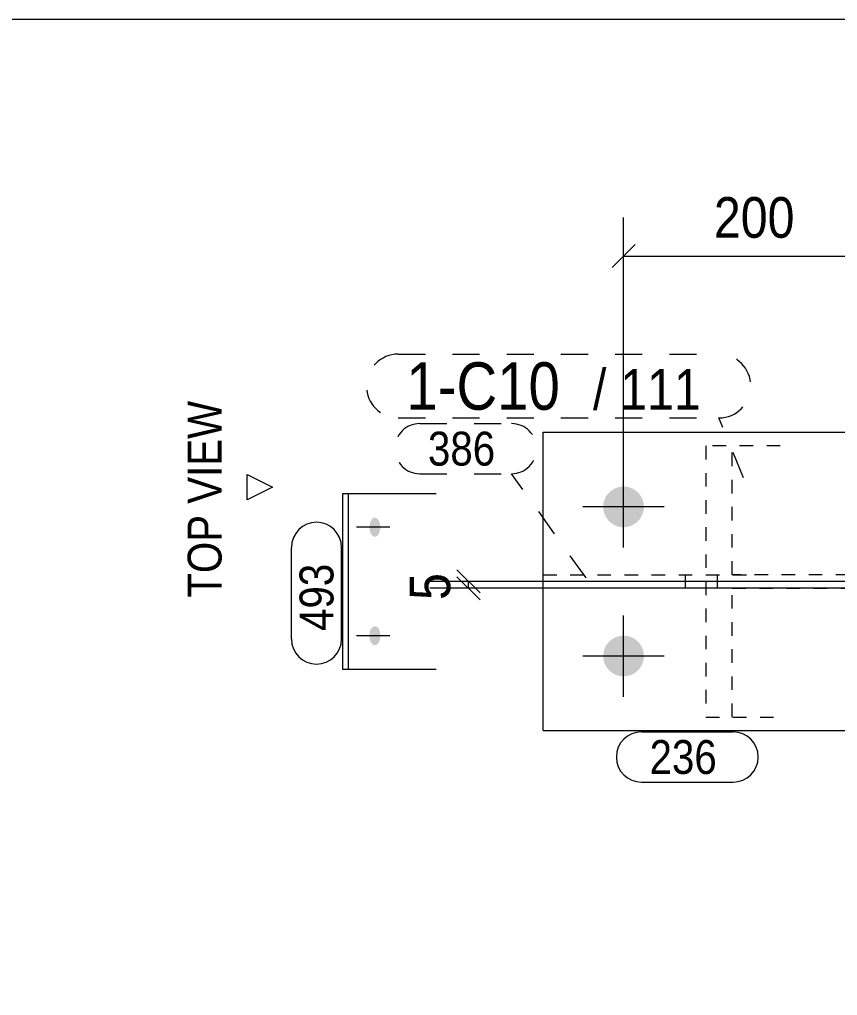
# Model space of a CAD drawing. Header units: millimetres. Extents: x 2 to 579, y 1 to 825.
# Drawn here: x 134.3 to 194.6, y 753 to 825 of the extents above; entities that cross this region are included whole.
import ezdxf

# ---------------------------------------------------------------- set-up
doc = ezdxf.new("R2010")
doc.units = ezdxf.units.MM
for name, pattern in [('XKITLINE00', [0]), ('XKITLINE01', [4, 1, -1, 1, -1]), ('XKITLINE02', [4, 2, -2]), ('XKITLINE03', [6, 3, -1, 1, -1])]:
    doc.linetypes.add(name, pattern=pattern)
for name, color, linetype, lineweight in [('Bolt', 3, 'Continuous', 0), ('Dimensions', 7, 'Continuous', 0), ('DrawingSheet', 5, 'Continuous', 0), ('OtherObjectType', 7, 'Continuous', 0), ('Part', 2, 'Continuous', 0), ('PartMark', 7, 'Continuous', 0)]:
    doc.layers.add(name, color=color, linetype=linetype, lineweight=lineweight)
doc.styles.add('ARIAL', font='ARIAL.TTF')

# ---------------------------------------------------------------- blocks, each defined once
blk = doc.blocks.new('*A75')
at = {"layer": 'Bolt'}
for points in [[(178.797, 787.55), (178.76, 787.552), (178.723, 787.554), (178.687, 787.557), (178.65, 787.561), (178.614, 787.566), (178.577, 787.572), (178.541, 787.579), (178.505, 787.586), (178.469, 787.595), (178.434, 787.604), (178.398, 787.615), (178.363, 787.626), (178.328, 787.638), (178.294, 787.651), (178.26, 787.664), (178.226, 787.679), (178.192, 787.694), (178.159, 787.71), (178.127, 787.727), (178.094, 787.745), (178.063, 787.763), (178.031, 787.783), (178, 787.803), (177.97, 787.824), (177.94, 787.845), (177.911, 787.867), (177.882, 787.89), (177.854, 787.914), (177.826, 787.939), (177.799, 787.964), (177.773, 787.989), (177.747, 788.016), (177.722, 788.043), (177.698, 788.07), (177.674, 788.098), (177.651, 788.127), (177.629, 788.156), (177.607, 788.186), (177.587, 788.217), (177.567, 788.248), (177.547, 788.279), (177.529, 788.311), (177.511, 788.343), (177.494, 788.376), (177.478, 788.409), (177.462, 788.442), (177.448, 788.476), (177.434, 788.51), (177.421, 788.545), (177.409, 788.579), (177.398, 788.615), (177.388, 788.65), (177.379, 788.686), (177.37, 788.721), (177.363, 788.757), (177.356, 788.794), (177.35, 788.83), (177.345, 788.866), (177.341, 788.903), (177.338, 788.94), (177.336, 788.976), (177.334, 789.013), (177.334, 789.05), (177.334, 789.087), (177.336, 789.124), (177.338, 789.16), (177.341, 789.197), (177.345, 789.234), (177.35, 789.27), (177.356, 789.306), (177.363, 789.343), (177.37, 789.379), (177.379, 789.414), (177.388, 789.45), (177.398, 789.485), (177.409, 789.521), (177.421, 789.555), (177.434, 789.59), (177.448, 789.624), (177.462, 789.658), (177.478, 789.691), (177.494, 789.724), (177.511, 789.757), (177.529, 789.789), (177.547, 789.821), (177.567, 789.852), (177.587, 789.883), (177.607, 789.914), (177.629, 789.944), (177.651, 789.973), (177.674, 790.002), (177.698, 790.03), (177.722, 790.057), (177.747, 790.084), (177.773, 790.111), (177.799, 790.136), (177.826, 790.161), (177.854, 790.186), (177.882, 790.21), (177.911, 790.233), (177.94, 790.255), (177.97, 790.276), (178, 790.297), (178.031, 790.317), (178.063, 790.337), (178.094, 790.355), (178.127, 790.373), (178.159, 790.39), (178.192, 790.406), (178.226, 790.421), (178.26, 790.436), (178.294, 790.449), (178.328, 790.462), (178.363, 790.474), (178.398, 790.485), (178.434, 790.496), (178.469, 790.505), (178.505, 790.514), (178.541, 790.521), (178.577, 790.528), (178.614, 790.534), (178.65, 790.539), (178.687, 790.543), (178.723, 790.546), (178.76, 790.548), (178.797, 790.55), (178.834, 790.55), (178.871, 790.55), (178.907, 790.548), (178.944, 790.546), (178.981, 790.543), (179.017, 790.539), (179.054, 790.534), (179.09, 790.528), (179.126, 790.521), (179.162, 790.514), (179.198, 790.505), (179.234, 790.496), (179.269, 790.485), (179.304, 790.474), (179.339, 790.462), (179.374, 790.449), (179.408, 790.436), (179.442, 790.421), (179.475, 790.406), (179.508, 790.39), (179.541, 790.373), (179.573, 790.355), (179.605, 790.337), (179.636, 790.317), (179.667, 790.297), (179.697, 790.276), (179.727, 790.255), (179.757, 790.233), (179.785, 790.21), (179.814, 790.186), (179.841, 790.161), (179.868, 790.136), (179.894, 790.111), (179.92, 790.084), (179.945, 790.057), (179.97, 790.03), (179.993, 790.002), (180.016, 789.973), (180.039, 789.944), (180.06, 789.914), (180.081, 789.883), (180.101, 789.852), (180.12, 789.821), (180.139, 789.789), (180.157, 789.757), (180.174, 789.724), (180.19, 789.691), (180.205, 789.658), (180.22, 789.624), (180.233, 789.59), (180.246, 789.555), (180.258, 789.521), (180.269, 789.485), (180.279, 789.45), (180.289, 789.414), (180.297, 789.379), (180.305, 789.343), (180.312, 789.306), (180.318, 789.27), (180.323, 789.234), (180.327, 789.197), (180.33, 789.16), (180.332, 789.124), (180.333, 789.087), (180.334, 789.05), (180.333, 789.013), (180.332, 788.976), (180.33, 788.94), (180.327, 788.903), (180.323, 788.866), (180.318, 788.83), (180.312, 788.794), (180.305, 788.757), (180.297, 788.721), (180.289, 788.686), (180.279, 788.65), (180.269, 788.615), (180.258, 788.579), (180.246, 788.545), (180.233, 788.51), (180.22, 788.476), (180.205, 788.442), (180.19, 788.409), (180.174, 788.376), (180.157, 788.343), (180.139, 788.311), (180.12, 788.279), (180.101, 788.248), (180.081, 788.217), (180.06, 788.186), (180.039, 788.156), (180.016, 788.127), (179.993, 788.098), (179.97, 788.07), (179.945, 788.043), (179.92, 788.016), (179.894, 787.989), (179.868, 787.964), (179.841, 787.939), (179.814, 787.914), (179.785, 787.89), (179.757, 787.867), (179.727, 787.845), (179.697, 787.824), (179.667, 787.803), (179.636, 787.783), (179.605, 787.763), (179.573, 787.745), (179.541, 787.727), (179.508, 787.71), (179.475, 787.694), (179.442, 787.679), (179.408, 787.664), (179.374, 787.651), (179.339, 787.638), (179.304, 787.626), (179.269, 787.615), (179.234, 787.604), (179.198, 787.595), (179.162, 787.586), (179.126, 787.579), (179.09, 787.572), (179.054, 787.566), (179.017, 787.561), (178.981, 787.557), (178.944, 787.554), (178.907, 787.552), (178.871, 787.55), (178.834, 787.55)], [(178.797, 776.55), (178.76, 776.552), (178.723, 776.554), (178.687, 776.557), (178.65, 776.561), (178.614, 776.566), (178.577, 776.572), (178.541, 776.579), (178.505, 776.586), (178.469, 776.595), (178.434, 776.604), (178.398, 776.615), (178.363, 776.626), (178.328, 776.638), (178.294, 776.651), (178.26, 776.664), (178.226, 776.679), (178.192, 776.694), (178.159, 776.71), (178.127, 776.727), (178.094, 776.745), (178.063, 776.763), (178.031, 776.783), (178, 776.803), (177.97, 776.824), (177.94, 776.845), (177.911, 776.867), (177.882, 776.89), (177.854, 776.914), (177.826, 776.939), (177.799, 776.964), (177.773, 776.989), (177.747, 777.016), (177.722, 777.043), (177.698, 777.07), (177.674, 777.098), (177.651, 777.127), (177.629, 777.156), (177.607, 777.186), (177.587, 777.217), (177.567, 777.248), (177.547, 777.279), (177.529, 777.311), (177.511, 777.343), (177.494, 777.376), (177.478, 777.409), (177.462, 777.442), (177.448, 777.476), (177.434, 777.51), (177.421, 777.545), (177.409, 777.579), (177.398, 777.615), (177.388, 777.65), (177.379, 777.686), (177.37, 777.721), (177.363, 777.757), (177.356, 777.794), (177.35, 777.83), (177.345, 777.866), (177.341, 777.903), (177.338, 777.94), (177.336, 777.976), (177.334, 778.013), (177.334, 778.05), (177.334, 778.087), (177.336, 778.124), (177.338, 778.16), (177.341, 778.197), (177.345, 778.234), (177.35, 778.27), (177.356, 778.306), (177.363, 778.343), (177.37, 778.379), (177.379, 778.414), (177.388, 778.45), (177.398, 778.485), (177.409, 778.521), (177.421, 778.555), (177.434, 778.59), (177.448, 778.624), (177.462, 778.658), (177.478, 778.691), (177.494, 778.724), (177.511, 778.757), (177.529, 778.789), (177.547, 778.821), (177.567, 778.852), (177.587, 778.883), (177.607, 778.914), (177.629, 778.944), (177.651, 778.973), (177.674, 779.002), (177.698, 779.03), (177.722, 779.057), (177.747, 779.084), (177.773, 779.111), (177.799, 779.136), (177.826, 779.161), (177.854, 779.186), (177.882, 779.21), (177.911, 779.233), (177.94, 779.255), (177.97, 779.276), (178, 779.297), (178.031, 779.317), (178.063, 779.337), (178.094, 779.355), (178.127, 779.373), (178.159, 779.39), (178.192, 779.406), (178.226, 779.421), (178.26, 779.436), (178.294, 779.449), (178.328, 779.462), (178.363, 779.474), (178.398, 779.485), (178.434, 779.496), (178.469, 779.505), (178.505, 779.514), (178.541, 779.521), (178.577, 779.528), (178.614, 779.534), (178.65, 779.539), (178.687, 779.543), (178.723, 779.546), (178.76, 779.548), (178.797, 779.55), (178.834, 779.55), (178.871, 779.55), (178.907, 779.548), (178.944, 779.546), (178.981, 779.543), (179.017, 779.539), (179.054, 779.534), (179.09, 779.528), (179.126, 779.521), (179.162, 779.514), (179.198, 779.505), (179.234, 779.496), (179.269, 779.485), (179.304, 779.474), (179.339, 779.462), (179.374, 779.449), (179.408, 779.436), (179.442, 779.421), (179.475, 779.406), (179.508, 779.39), (179.541, 779.373), (179.573, 779.355), (179.605, 779.337), (179.636, 779.317), (179.667, 779.297), (179.697, 779.276), (179.727, 779.255), (179.757, 779.233), (179.785, 779.21), (179.814, 779.186), (179.841, 779.161), (179.868, 779.136), (179.894, 779.111), (179.92, 779.084), (179.945, 779.057), (179.97, 779.03), (179.993, 779.002), (180.016, 778.973), (180.039, 778.944), (180.06, 778.914), (180.081, 778.883), (180.101, 778.852), (180.12, 778.821), (180.139, 778.789), (180.157, 778.757), (180.174, 778.724), (180.19, 778.691), (180.205, 778.658), (180.22, 778.624), (180.233, 778.59), (180.246, 778.555), (180.258, 778.521), (180.269, 778.485), (180.279, 778.45), (180.289, 778.414), (180.297, 778.379), (180.305, 778.343), (180.312, 778.306), (180.318, 778.27), (180.323, 778.234), (180.327, 778.197), (180.33, 778.16), (180.332, 778.124), (180.333, 778.087), (180.334, 778.05), (180.333, 778.013), (180.332, 777.976), (180.33, 777.94), (180.327, 777.903), (180.323, 777.866), (180.318, 777.83), (180.312, 777.794), (180.305, 777.757), (180.297, 777.721), (180.289, 777.686), (180.279, 777.65), (180.269, 777.615), (180.258, 777.579), (180.246, 777.545), (180.233, 777.51), (180.22, 777.476), (180.205, 777.442), (180.19, 777.409), (180.174, 777.376), (180.157, 777.343), (180.139, 777.311), (180.12, 777.279), (180.101, 777.248), (180.081, 777.217), (180.06, 777.186), (180.039, 777.156), (180.016, 777.127), (179.993, 777.098), (179.97, 777.07), (179.945, 777.043), (179.92, 777.016), (179.894, 776.989), (179.868, 776.964), (179.841, 776.939), (179.814, 776.914), (179.785, 776.89), (179.757, 776.867), (179.727, 776.845), (179.697, 776.824), (179.667, 776.803), (179.636, 776.783), (179.605, 776.763), (179.573, 776.745), (179.541, 776.727), (179.508, 776.71), (179.475, 776.694), (179.442, 776.679), (179.408, 776.664), (179.374, 776.651), (179.339, 776.638), (179.304, 776.626), (179.269, 776.615), (179.234, 776.604), (179.198, 776.595), (179.162, 776.586), (179.126, 776.579), (179.09, 776.572), (179.054, 776.566), (179.017, 776.561), (178.981, 776.557), (178.944, 776.554), (178.907, 776.552), (178.871, 776.55), (178.834, 776.55)]]:
    blk.add_hatch(color=3, dxfattribs=at).paths.add_polyline_path(points, flags=17)
at = {"layer": 'Bolt', "color": 3, "linetype": 'XKITLINE00', "lineweight": 0}
for p, q in [((178.834, 786.05), (178.834, 792.05)), ((181.834, 789.05), (175.834, 789.05)), ((178.834, 775.05), (178.834, 781.05)), ((181.834, 778.05), (175.834, 778.05))]:
    blk.add_line(p, q, dxfattribs=at)
blk = doc.blocks.new('*A76')
at = {"layer": 'Bolt'}
blk.add_hatch(color=3, dxfattribs=at).paths.add_polyline_path([(160.098, 787.584), (160.099, 787.619), (160.102, 787.653), (160.105, 787.687), (160.109, 787.72), (160.114, 787.753), (160.121, 787.786), (160.128, 787.818), (160.136, 787.849), (160.145, 787.88), (160.154, 787.91), (160.165, 787.939), (160.176, 787.967), (160.188, 787.994), (160.201, 788.02), (160.215, 788.045), (160.229, 788.069), (160.244, 788.091), (160.259, 788.112), (160.275, 788.132), (160.292, 788.15), (160.309, 788.167), (160.327, 788.183), (160.345, 788.197), (160.363, 788.209), (160.382, 788.22), (160.401, 788.229), (160.42, 788.237), (160.439, 788.242), (160.459, 788.247), (160.479, 788.249), (160.498, 788.25), (160.518, 788.249), (160.538, 788.247), (160.557, 788.242), (160.576, 788.237), (160.596, 788.229), (160.615, 788.22), (160.633, 788.209), (160.652, 788.197), (160.67, 788.183), (160.687, 788.167), (160.704, 788.15), (160.721, 788.132), (160.737, 788.112), (160.753, 788.091), (160.768, 788.069), (160.782, 788.045), (160.795, 788.02), (160.808, 787.994), (160.82, 787.967), (160.832, 787.939), (160.842, 787.91), (160.852, 787.88), (160.861, 787.849), (160.869, 787.818), (160.876, 787.786), (160.882, 787.753), (160.887, 787.72), (160.892, 787.687), (160.895, 787.653), (160.897, 787.619), (160.899, 787.584), (160.899, 787.55), (160.899, 787.516), (160.897, 787.481), (160.895, 787.447), (160.892, 787.413), (160.887, 787.38), (160.882, 787.347), (160.876, 787.314), (160.869, 787.282), (160.861, 787.251), (160.852, 787.22), (160.842, 787.19), (160.832, 787.161), (160.82, 787.133), (160.808, 787.106), (160.795, 787.08), (160.782, 787.055), (160.768, 787.031), (160.753, 787.009), (160.737, 786.988), (160.721, 786.968), (160.704, 786.95), (160.687, 786.933), (160.67, 786.917), (160.652, 786.903), (160.633, 786.891), (160.615, 786.88), (160.596, 786.871), (160.576, 786.863), (160.557, 786.858), (160.538, 786.853), (160.518, 786.851), (160.498, 786.85), (160.479, 786.851), (160.459, 786.853), (160.439, 786.858), (160.42, 786.863), (160.401, 786.871), (160.382, 786.88), (160.363, 786.891), (160.345, 786.903), (160.327, 786.917), (160.309, 786.933), (160.292, 786.95), (160.275, 786.968), (160.259, 786.988), (160.244, 787.009), (160.229, 787.031), (160.215, 787.055), (160.201, 787.08), (160.188, 787.106), (160.176, 787.133), (160.165, 787.161), (160.154, 787.19), (160.145, 787.22), (160.136, 787.251), (160.128, 787.282), (160.121, 787.314), (160.114, 787.347), (160.109, 787.38), (160.105, 787.413), (160.102, 787.447), (160.099, 787.481), (160.098, 787.516), (160.097, 787.55)], flags=17)
at = {"layer": 'Bolt', "color": 3, "linetype": 'XKITLINE00', "lineweight": 0}
blk.add_line((161.597, 787.55), (159.138, 787.55), dxfattribs=at)
blk = doc.blocks.new('*A77')
at = {"layer": 'Bolt'}
blk.add_hatch(color=3, dxfattribs=at).paths.add_polyline_path([(160.098, 779.584), (160.099, 779.619), (160.102, 779.653), (160.105, 779.687), (160.109, 779.72), (160.114, 779.753), (160.121, 779.786), (160.128, 779.818), (160.136, 779.849), (160.145, 779.88), (160.154, 779.91), (160.165, 779.939), (160.176, 779.967), (160.188, 779.994), (160.201, 780.02), (160.215, 780.045), (160.229, 780.069), (160.244, 780.091), (160.259, 780.112), (160.275, 780.132), (160.292, 780.15), (160.309, 780.167), (160.327, 780.183), (160.345, 780.197), (160.363, 780.209), (160.382, 780.22), (160.401, 780.229), (160.42, 780.237), (160.439, 780.242), (160.459, 780.247), (160.479, 780.249), (160.498, 780.25), (160.518, 780.249), (160.538, 780.247), (160.557, 780.242), (160.576, 780.237), (160.596, 780.229), (160.615, 780.22), (160.633, 780.209), (160.652, 780.197), (160.67, 780.183), (160.687, 780.167), (160.704, 780.15), (160.721, 780.132), (160.737, 780.112), (160.753, 780.091), (160.768, 780.069), (160.782, 780.045), (160.795, 780.02), (160.808, 779.994), (160.82, 779.967), (160.832, 779.939), (160.842, 779.91), (160.852, 779.88), (160.861, 779.849), (160.869, 779.818), (160.876, 779.786), (160.882, 779.753), (160.887, 779.72), (160.892, 779.687), (160.895, 779.653), (160.897, 779.619), (160.899, 779.584), (160.899, 779.55), (160.899, 779.516), (160.897, 779.481), (160.895, 779.447), (160.892, 779.413), (160.887, 779.38), (160.882, 779.347), (160.876, 779.314), (160.869, 779.282), (160.861, 779.251), (160.852, 779.22), (160.842, 779.19), (160.832, 779.161), (160.82, 779.133), (160.808, 779.106), (160.795, 779.08), (160.782, 779.055), (160.768, 779.031), (160.753, 779.009), (160.737, 778.988), (160.721, 778.968), (160.704, 778.95), (160.687, 778.933), (160.67, 778.917), (160.652, 778.903), (160.633, 778.891), (160.615, 778.88), (160.596, 778.871), (160.576, 778.863), (160.557, 778.858), (160.538, 778.853), (160.518, 778.851), (160.498, 778.85), (160.479, 778.851), (160.459, 778.853), (160.439, 778.858), (160.42, 778.863), (160.401, 778.871), (160.382, 778.88), (160.363, 778.891), (160.345, 778.903), (160.327, 778.917), (160.309, 778.933), (160.292, 778.95), (160.275, 778.968), (160.259, 778.988), (160.244, 779.009), (160.229, 779.031), (160.215, 779.055), (160.201, 779.08), (160.188, 779.106), (160.176, 779.133), (160.165, 779.161), (160.154, 779.19), (160.145, 779.22), (160.136, 779.251), (160.128, 779.282), (160.121, 779.314), (160.114, 779.347), (160.109, 779.38), (160.105, 779.413), (160.102, 779.447), (160.099, 779.481), (160.098, 779.516), (160.097, 779.55)], flags=17)
at = {"layer": 'Bolt', "color": 3, "linetype": 'XKITLINE00', "lineweight": 0}
blk.add_line((161.597, 779.55), (159.138, 779.55), dxfattribs=at)
blk = doc.blocks.new('*A78')
at = {"layer": 'Part', "color": 2, "linetype": 'XKITLINE00', "lineweight": 0}
for p, q in [((172.903, 772.55), (172.903, 794.55)), ((172.903, 794.55), (314.806, 794.55)), ((172.903, 772.55), (314.806, 772.55))]:
    blk.add_line(p, q, dxfattribs=at)
blk = doc.blocks.new('*A79')
at = {"layer": 'Part'}
blk.add_hatch(color=2, dxfattribs=at).paths.add_polyline_path([(242.752, 784.95), (244.352, 784.95), (243.552, 783.55)], flags=17)
at = {"layer": 'Part', "color": 7, "linetype": 'XKITLINE01', "lineweight": 0}
for p, q in [((190.392, 793.55), (184.898, 793.55)), ((184.898, 793.55), (184.898, 773.55)), ((186.851, 784.05), (186.851, 793.55)), ((243.949, 784.05), (243.949, 793.55)), ((243.949, 793.55), (249.442, 793.55)), ((245.902, 773.55), (245.902, 793.55)), ((247.49, 784.05), (186.851, 784.05)), ((186.851, 773.55), (186.851, 783.05)), ((186.851, 783.05), (247.49, 783.05)), ((243.949, 783.05), (243.949, 773.55)), ((184.898, 773.55), (190.392, 773.55)), ((243.949, 773.55), (249.442, 773.55))]:
    blk.add_line(p, q, dxfattribs=at)
at = {"layer": 'Part', "color": 2, "linetype": 'XKITLINE00', "lineweight": 0}
for p, q in [((243.552, 783.55), (242.752, 784.95)), ((242.752, 784.95), (244.352, 784.95)), ((244.352, 784.95), (243.552, 783.55))]:
    blk.add_line(p, q, dxfattribs=at)
at = {"layer": 'Part', "color": 7, "linetype": 'XKITLINE03', "lineweight": 0}
blk.add_line((218.941, 783.55), (209.671, 783.55), dxfattribs=at)
at = {"layer": 'Part', "color": 2, "linetype": 'XKITLINE00', "lineweight": 0}
blk.add_circle((243.552, 784.45), 1, dxfattribs=at)
blk = doc.blocks.new('*A80')
at = {"layer": 'Part', "color": 7, "linetype": 'XKITLINE01', "lineweight": 0}
for p, q in [((172.903, 784.05), (188.439, 784.05)), ((172.903, 783.05), (172.903, 784.05)), ((183.398, 783.05), (183.398, 784.05)), ((185.758, 783.05), (185.758, 784.05)), ((188.439, 783.05), (172.903, 783.05))]:
    blk.add_line(p, q, dxfattribs=at)
blk = doc.blocks.new('*A81')
at = {"layer": 'Part', "color": 2, "linetype": 'XKITLINE00', "lineweight": 0}
for p, q in [((158.141, 777.05), (158.141, 790.05)), ((158.141, 790.05), (165.014, 790.05)), ((158.55, 777.05), (158.55, 790.05)), ((165.014, 777.05), (158.141, 777.05))]:
    blk.add_line(p, q, dxfattribs=at)
blk = doc.blocks.new('*A84')
at = {"layer": 'DrawingSheet', "color": 5, "linetype": 'XKITLINE00', "lineweight": 0}
blk.add_line((579, 825), (5, 825), dxfattribs=at)
blk = doc.blocks.new('*A202')
at = {"layer": 'Dimensions', "color": 7, "linetype": 'XKITLINE00', "lineweight": 0}
for p, q in [((178.834, 790.05), (178.834, 810.4)), ((198.834, 790.05), (198.834, 810.4)), ((179.682, 808.399), (177.985, 806.701)), ((199.682, 808.399), (197.985, 806.701)), ((178.834, 807.55), (198.834, 807.55))]:
    blk.add_line(p, q, dxfattribs=at)
at = {"layer": 'Dimensions', "color": 3}
for p in [(178.834, 807.55), (198.834, 807.55)]:
    blk.add_point(p, dxfattribs=at)
at = {"layer": 'Dimensions', "color": 3, "style": 'ARIAL', "width": 0.85}
blk.add_text('200', height=3, dxfattribs=at).set_placement((185.496, 808.9))
blk = doc.blocks.new('*A213')
at = {"layer": 'Dimensions', "color": 7, "linetype": 'XKITLINE00', "lineweight": 0}
for p, q in [((166.551, 784.399), (168.249, 782.701)), ((297.444, 783.55), (164.55, 783.55)), ((166.551, 783.899), (168.249, 782.201)), ((167.4, 783.05), (167.4, 783.55)), ((297.444, 783.05), (164.55, 783.05))]:
    blk.add_line(p, q, dxfattribs=at)
at = {"layer": 'Dimensions', "color": 3}
for p in [(167.4, 783.55), (167.4, 783.05)]:
    blk.add_point(p, dxfattribs=at)
at = {"layer": 'Dimensions', "color": 3, "style": 'ARIAL', "width": 0.85}
blk.add_text('5', height=3, rotation=90.00021, dxfattribs=at).set_placement((166.05, 782.187))
blk = doc.blocks.new('*A217')
at = {"layer": 'PartMark', "color": 7, "linetype": 'XKITLINE00', "lineweight": 0}
for p, q in [((154.341, 779.3), (154.341, 786.063)), ((158.041, 779.3), (158.041, 786.063))]:
    blk.add_line(p, q, dxfattribs=at)
for centre, start, end in [((156.191, 786.063), 0, 180), ((156.191, 779.3), 180, 0)]:
    blk.add_arc(centre, 1.85, start, end, dxfattribs=at)
at = {"layer": 'PartMark', "color": 3, "style": 'ARIAL', "width": 0.85}
blk.add_text('493', height=2.5, rotation=90.00021, dxfattribs=at).set_placement((157.441, 779.9))
blk = doc.blocks.new('*A218')
at = {"layer": 'PartMark', "color": 7, "linetype": 'XKITLINE02', "lineweight": 0}
for p, q in [((163.811, 795.197), (170.574, 795.197)), ((163.811, 791.497), (170.574, 791.497)), ((176.074, 783.821), (170.574, 791.497))]:
    blk.add_line(p, q, dxfattribs=at)
for centre, start, end in [((163.811, 793.347), 90, 270), ((170.574, 793.347), 270, 90)]:
    blk.add_arc(centre, 1.85, start, end, dxfattribs=at)
at = {"layer": 'PartMark', "color": 3, "style": 'ARIAL', "width": 0.85}
blk.add_text('386', height=2.5, dxfattribs=at).set_placement((164.411, 792.097))
blk = doc.blocks.new('*A219')
at = {"layer": 'PartMark', "color": 7, "linetype": 'XKITLINE02', "lineweight": 0}
for p, q in [((162.219, 800.316), (185.868, 800.316)), ((162.219, 795.616), (185.868, 795.616)), ((187.679, 791.204), (185.868, 795.616))]:
    blk.add_line(p, q, dxfattribs=at)
for centre, start, end in [((162.219, 797.966), 90, 270), ((185.868, 797.966), 270, 90)]:
    blk.add_arc(centre, 2.35, start, end, dxfattribs=at)
at = {"layer": 'PartMark', "color": 1, "style": 'ARIAL', "width": 0.85}
blk.add_text('1-C10', height=3.5, dxfattribs=at).set_placement((162.819, 796.216))
at = {"layer": 'PartMark', "color": 3, "style": 'ARIAL', "width": 0.85}
for s, p in [('/', (176.58, 796.216)), ('111', (178.592, 796.216))]:
    blk.add_text(s, height=3, dxfattribs=at).set_placement(p)
blk = doc.blocks.new('*A220')
at = {"layer": 'PartMark', "color": 7, "linetype": 'XKITLINE00', "lineweight": 0}
for p, q in [((180.153, 772.45), (186.916, 772.45)), ((180.153, 768.75), (186.916, 768.75))]:
    blk.add_line(p, q, dxfattribs=at)
for centre, start, end in [((180.153, 770.6), 90, 270), ((186.916, 770.6), 270, 90)]:
    blk.add_arc(centre, 1.85, start, end, dxfattribs=at)
at = {"layer": 'PartMark', "color": 3, "style": 'ARIAL', "width": 0.85}
blk.add_text('236', height=2.5, dxfattribs=at).set_placement((180.753, 769.35))
blk = doc.blocks.new('*A221')
at = {"layer": 'OtherObjectType', "color": 7, "linetype": 'XKITLINE00', "lineweight": 0}
for p, q in [((151.066, 789.568), (151.066, 791.443)), ((151.066, 791.443), (152.941, 790.505)), ((152.941, 790.505), (151.066, 789.568)), ((152.941, 790.505), (152.941, 790.505)), ((242.458, 765.136), (243.395, 767.011)), ((243.395, 767.011), (244.333, 765.136)), ((243.395, 767.011), (243.395, 767.011)), ((244.333, 765.136), (242.458, 765.136)), ((235.058, 753.011), (242.482, 753.011))]:
    blk.add_line(p, q, dxfattribs=at)
at = {"layer": 'OtherObjectType', "color": 7, "style": 'ARIAL', "width": 0.85}
blk.add_text('TOP VIEW', height=2.5, rotation=90, dxfattribs=at).set_placement((149.191, 782.355))
for s, p in [('FRONT VIEW', (232.931, 760.761)), ('C', (235.058, 753.761)), ('C', (240.075, 753.761)), ('-', (238.215, 753.761))]:
    blk.add_text(s, height=2.5, dxfattribs=at).set_placement(p)

msp = doc.modelspace()

# ---------------------------------------------------------------- block references
at = {"lineweight": 0}
for name in ['*A84', '*A202', '*A219', '*A218', '*A78', '*A75', '*A81', '*A217', '*A76', '*A213', '*A80', '*A77', '*A220']:
    msp.add_blockref(name, (0, 0), dxfattribs=at)
at = {"layer": 'OtherObjectType', "lineweight": 0}
msp.add_blockref('*A221', (0, 0), dxfattribs=at)
at = {"layer": 'Part', "lineweight": 0}
msp.add_blockref('*A79', (0, 0), dxfattribs=at)

doc.saveas('drawing.dxf')
